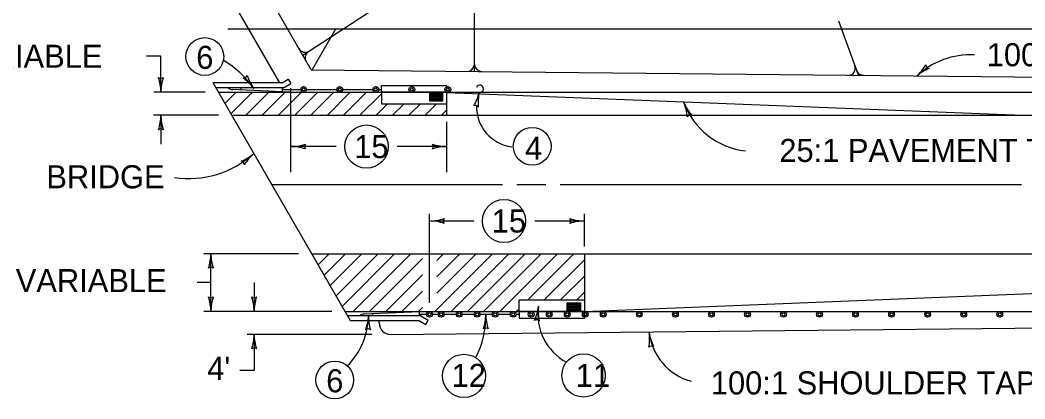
# Model space of a CAD drawing. Extents: x 999.7 to 1036.4, y 999.4 to 1022.7.
# Drawn here: x 1011.07 to 1019.78, y 1012.54 to 1015.82 of the extents above; entities that cross this region are included whole.
import ezdxf

# ---------------------------------------------------------------- set-up
doc = ezdxf.new("R2010")
doc.units = 0
for name, color, linetype in [('Level 1', 7, 'Continuous'), ('Level 40', 7, 'Continuous'), ('Level 5', 7, 'Continuous')]:
    doc.layers.add(name, color=color, linetype=linetype)

msp = doc.modelspace()

# ---------------------------------------------------------------- linework, layer by layer
at = {"layer": 'Level 1'}
for p, q in [((1013.32, 1015.2817), (1011.9133, 1017.7167)), ((1013.5933, 1015.3933), (1012.53, 1017.2367)), ((1013.5199, 1015.52), (1014.4788, 1016.1458)), ((1015.0084, 1015.3794), (1015.0084, 1016.0919)), ((1018.3378, 1015.3467), (1018.1668, 1015.8165)), ((1012.8692, 1015.75), (1032.6708, 1015.75)), ((1013.1817, 1015.75), (1032.9833, 1015.75)), ((1013.6017, 1015.3933), (1013.8067, 1015.75)), ((1013.8067, 1015.75), (1033.6083, 1015.75)), ((1013.5933, 1015.3933), (1023.09, 1015.3)), ((1013.935, 1013.2167), (1012.7417, 1015.2817)), ((1014.2017, 1015.2583), (1014.7683, 1015.2583)), ((1014.2017, 1015.2), (1014.2017, 1015.2583)), ((1014.7683, 1015.2473), (1014.7683, 1015.2583)), ((1012.79, 1015.2), (1033.6083, 1015.2)), ((1012.845, 1015.1033), (1012.9417, 1015.2)), ((1012.8967, 1015.0133), (1013.0833, 1015.2)), ((1013.4685, 1015.1986), (1012.9068, 1015.2236)), ((1012.9851, 1015.2203), (1012.9851, 1015.2386)), ((1013.025, 1015), (1013.225, 1015.2)), ((1013.1667, 1015), (1013.3667, 1015.2)), ((1013.3083, 1015), (1013.5083, 1015.2)), ((1013.34, 1015.2233), (1013.5067, 1015.2233)), ((1013.45, 1015), (1013.65, 1015.2)), ((1013.5483, 1015.2233), (1013.82, 1015.2233)), ((1013.59, 1015), (1013.79, 1015.2)), ((1013.7336, 1015), (1013.9317, 1015.2)), ((1013.8617, 1015.2233), (1014.1317, 1015.2233)), ((1013.8733, 1015), (1014.0733, 1015.2)), ((1014.015, 1015), (1014.2017, 1015.1867)), ((1014.1746, 1015.2233), (1014.2017, 1015.2233)), ((1014.7683, 1015.2), (1014.2017, 1015.2)), ((1014.7683, 1015.2), (1014.2017, 1015.2)), ((1014.2017, 1015.2), (1014.2017, 1015.1)), ((1014.735, 1015.2), (1014.62, 1015.2)), ((1014.62, 1015.2), (1014.62, 1015.125)), ((1014.735, 1015.125), (1014.735, 1015.2)), ((1014.7683, 1015.2), (1014.7683, 1015.2009)), ((1014.7683, 1015), (1014.7683, 1015.2)), ((1014.7683, 1015.1983), (1019.7617, 1015)), ((1014.1567, 1015), (1014.25, 1015.0933)), ((1014.1567, 1015), (1014.25, 1015.0933)), ((1014.2017, 1015.1), (1014.7683, 1015.1)), ((1014.2983, 1015), (1014.3983, 1015.1)), ((1014.44, 1015), (1014.54, 1015.1)), ((1014.58, 1015), (1014.68, 1015.1)), ((1014.62, 1015.125), (1014.735, 1015.125)), ((1012.905, 1015), (1033.6083, 1015)), ((1014.7217, 1015), (1014.7683, 1015.0467)), ((1013.5983, 1013.8), (1033.6083, 1013.8)), ((1013.6533, 1013.7033), (1013.75, 1013.8)), ((1013.705, 1013.6133), (1013.8917, 1013.8)), ((1013.7583, 1013.5233), (1014.0333, 1013.8)), ((1013.81, 1013.4333), (1014.175, 1013.8)), ((1013.8617, 1013.3433), (1014.3167, 1013.8)), ((1013.9583, 1013.3), (1014.4583, 1013.8)), ((1014.665, 1013.3), (1015.165, 1013.8)), ((1014.6825, 1013.4577), (1015.0233, 1013.8)), ((1014.6825, 1013.5994), (1014.8817, 1013.8)), ((1014.6825, 1013.7415), (1014.74, 1013.8)), ((1014.8067, 1013.3), (1015.3067, 1013.8)), ((1014.9483, 1013.3), (1015.4483, 1013.8)), ((1015.0883, 1013.3), (1015.5883, 1013.8)), ((1015.23, 1013.3), (1015.73, 1013.8)), ((1015.4717, 1013.4), (1015.8717, 1013.8)), ((1015.9617, 1013.8), (1015.9617, 1013.3)), ((1015.9617, 1013.3), (1028.4617, 1013.8)), ((1014.0983, 1013.3), (1014.5575, 1013.7592)), ((1015.6133, 1013.4), (1015.9617, 1013.7467)), ((1014.2383, 1013.2967), (1014.5575, 1013.6158)), ((1015.755, 1013.4), (1015.9617, 1013.605)), ((1012.7233, 1013.55), (1012.6033, 1013.55)), ((1014.38, 1013.2983), (1014.5575, 1013.4744)), ((1015.8967, 1013.4), (1015.9617, 1013.465)), ((1015.395, 1013.4), (1015.9617, 1013.4)), ((1015.395, 1013.3), (1015.395, 1013.4)), ((1015.8117, 1013.375), (1015.9283, 1013.375)), ((1015.8117, 1013.3), (1015.8117, 1013.375)), ((1015.9283, 1013.375), (1015.9283, 1013.3)), ((1013.8867, 1013.3), (1014.6067, 1013.3)), ((1014.6083, 1013.3), (1014.0467, 1013.275)), ((1014.125, 1013.2783), (1014.125, 1013.26)), ((1014.5233, 1013.3), (1014.5575, 1013.3333)), ((1014.5317, 1013.275), (1014.5983, 1013.275)), ((1014.6067, 1013.3), (1024.06, 1013.3)), ((1014.6417, 1013.275), (1014.6983, 1013.275)), ((1014.74, 1013.275), (1014.855, 1013.275)), ((1014.8967, 1013.275), (1015.0117, 1013.275)), ((1015.0533, 1013.275), (1015.1667, 1013.275)), ((1015.21, 1013.275), (1015.3233, 1013.275)), ((1015.3667, 1013.275), (1015.395, 1013.275)), ((1015.3717, 1013.3), (1015.395, 1013.3217)), ((1015.9617, 1013.3), (1015.395, 1013.3)), ((1015.9617, 1013.3), (1015.395, 1013.3)), ((1015.395, 1013.3), (1015.395, 1013.2417)), ((1015.9283, 1013.3), (1015.8117, 1013.3)), ((1015.9617, 1013.2983), (1015.9617, 1013.2417)), ((1014.5317, 1013.2167), (1013.935, 1013.2167)), ((1014.1817, 1013.2), (1014.1817, 1013.2167)), ((1014.2817, 1013.0983), (1024.2817, 1013.2)), ((1015.395, 1013.2417), (1015.9617, 1013.2417)), ((1014.1817, 1013.1167), (1014.1817, 1013.1167))]:
    msp.add_line(p, q, dxfattribs=at)
for points in [[(1014.6267, 1015.175), (1014.635, 1015.175), (1014.635, 1015.1917), (1014.6267, 1015.1917), (1014.6267, 1015.175)], [(1014.6267, 1015.1533), (1014.635, 1015.1533), (1014.635, 1015.17), (1014.6267, 1015.17), (1014.6267, 1015.1533)], [(1014.64, 1015.175), (1014.6483, 1015.175), (1014.6483, 1015.1917), (1014.64, 1015.1917), (1014.64, 1015.175)], [(1014.64, 1015.1533), (1014.6483, 1015.1533), (1014.6483, 1015.17), (1014.64, 1015.17), (1014.64, 1015.1533)], [(1014.6533, 1015.175), (1014.6617, 1015.175), (1014.6617, 1015.1917), (1014.6533, 1015.1917), (1014.6533, 1015.175)], [(1014.6533, 1015.1533), (1014.6617, 1015.1533), (1014.6617, 1015.17), (1014.6533, 1015.17), (1014.6533, 1015.1533)], [(1014.6667, 1015.175), (1014.675, 1015.175), (1014.675, 1015.1917), (1014.6667, 1015.1917), (1014.6667, 1015.175)], [(1014.6667, 1015.1533), (1014.675, 1015.1533), (1014.675, 1015.17), (1014.6667, 1015.17), (1014.6667, 1015.1533)], [(1014.68, 1015.175), (1014.6883, 1015.175), (1014.6883, 1015.1917), (1014.68, 1015.1917), (1014.68, 1015.175)], [(1014.68, 1015.1533), (1014.6883, 1015.1533), (1014.6883, 1015.17), (1014.68, 1015.17), (1014.68, 1015.1533)], [(1014.6933, 1015.175), (1014.7017, 1015.175), (1014.7017, 1015.1917), (1014.6933, 1015.1917), (1014.6933, 1015.175)], [(1014.6933, 1015.1533), (1014.7017, 1015.1533), (1014.7017, 1015.17), (1014.6933, 1015.17), (1014.6933, 1015.1533)], [(1014.7083, 1015.175), (1014.7167, 1015.175), (1014.7167, 1015.1917), (1014.7083, 1015.1917), (1014.7083, 1015.175)], [(1014.7083, 1015.1533), (1014.7167, 1015.1533), (1014.7167, 1015.17), (1014.7083, 1015.17), (1014.7083, 1015.1533)], [(1014.7217, 1015.175), (1014.73, 1015.175), (1014.73, 1015.1917), (1014.7217, 1015.1917), (1014.7217, 1015.175)], [(1014.7217, 1015.175), (1014.73, 1015.175), (1014.73, 1015.1917), (1014.7217, 1015.1917), (1014.7217, 1015.175)], [(1014.7217, 1015.1533), (1014.73, 1015.1533), (1014.73, 1015.17), (1014.7217, 1015.17), (1014.7217, 1015.1533)], [(1014.7217, 1015.1533), (1014.73, 1015.1533), (1014.73, 1015.17), (1014.7217, 1015.17), (1014.7217, 1015.1533)], [(1014.6267, 1015.1317), (1014.635, 1015.1317), (1014.635, 1015.1483), (1014.6267, 1015.1483), (1014.6267, 1015.1317)], [(1014.64, 1015.1317), (1014.6483, 1015.1317), (1014.6483, 1015.1483), (1014.64, 1015.1483), (1014.64, 1015.1317)], [(1014.6533, 1015.1317), (1014.6617, 1015.1317), (1014.6617, 1015.1483), (1014.6533, 1015.1483), (1014.6533, 1015.1317)], [(1014.6667, 1015.1317), (1014.675, 1015.1317), (1014.675, 1015.1483), (1014.6667, 1015.1483), (1014.6667, 1015.1317)], [(1014.68, 1015.1317), (1014.6883, 1015.1317), (1014.6883, 1015.1483), (1014.68, 1015.1483), (1014.68, 1015.1317)], [(1014.6933, 1015.1317), (1014.7017, 1015.1317), (1014.7017, 1015.1483), (1014.6933, 1015.1483), (1014.6933, 1015.1317)], [(1014.7083, 1015.1317), (1014.7167, 1015.1317), (1014.7167, 1015.1483), (1014.7083, 1015.1483), (1014.7083, 1015.1317)], [(1014.7217, 1015.1317), (1014.73, 1015.1317), (1014.73, 1015.1483), (1014.7217, 1015.1483), (1014.7217, 1015.1317)], [(1014.7217, 1015.1317), (1014.73, 1015.1317), (1014.73, 1015.1483), (1014.7217, 1015.1483), (1014.7217, 1015.1317)], [(1013.2517, 1014.4), (1015.2517, 1014.4)], [(1015.3767, 1014.4), (1015.6267, 1014.4)], [(1015.7517, 1014.4), (1019.7517, 1014.4)], [(1015.8183, 1013.3667), (1015.8267, 1013.3667), (1015.8267, 1013.35), (1015.8183, 1013.35), (1015.8183, 1013.3667)], [(1015.8183, 1013.345), (1015.8267, 1013.345), (1015.8267, 1013.3283), (1015.8183, 1013.3283), (1015.8183, 1013.345)], [(1015.8317, 1013.3667), (1015.84, 1013.3667), (1015.84, 1013.35), (1015.8317, 1013.35), (1015.8317, 1013.3667)], [(1015.8317, 1013.345), (1015.84, 1013.345), (1015.84, 1013.3283), (1015.8317, 1013.3283), (1015.8317, 1013.345)], [(1015.845, 1013.3667), (1015.8533, 1013.3667), (1015.8533, 1013.35), (1015.845, 1013.35), (1015.845, 1013.3667)], [(1015.845, 1013.345), (1015.8533, 1013.345), (1015.8533, 1013.3283), (1015.845, 1013.3283), (1015.845, 1013.345)], [(1015.8583, 1013.3667), (1015.8667, 1013.3667), (1015.8667, 1013.35), (1015.8583, 1013.35), (1015.8583, 1013.3667)], [(1015.8583, 1013.345), (1015.8667, 1013.345), (1015.8667, 1013.3283), (1015.8583, 1013.3283), (1015.8583, 1013.345)], [(1015.8733, 1013.3667), (1015.8817, 1013.3667), (1015.8817, 1013.35), (1015.8733, 1013.35), (1015.8733, 1013.3667)], [(1015.8733, 1013.345), (1015.8817, 1013.345), (1015.8817, 1013.3283), (1015.8733, 1013.3283), (1015.8733, 1013.345)], [(1015.8867, 1013.3667), (1015.895, 1013.3667), (1015.895, 1013.35), (1015.8867, 1013.35), (1015.8867, 1013.3667)], [(1015.8867, 1013.345), (1015.895, 1013.345), (1015.895, 1013.3283), (1015.8867, 1013.3283), (1015.8867, 1013.345)], [(1015.9, 1013.3667), (1015.9083, 1013.3667), (1015.9083, 1013.35), (1015.9, 1013.35), (1015.9, 1013.3667)], [(1015.9, 1013.345), (1015.9083, 1013.345), (1015.9083, 1013.3283), (1015.9, 1013.3283), (1015.9, 1013.345)], [(1015.9133, 1013.3667), (1015.9217, 1013.3667), (1015.9217, 1013.35), (1015.9133, 1013.35), (1015.9133, 1013.3667)], [(1015.9133, 1013.3667), (1015.9217, 1013.3667), (1015.9217, 1013.35), (1015.9133, 1013.35), (1015.9133, 1013.3667)], [(1015.9133, 1013.345), (1015.9217, 1013.345), (1015.9217, 1013.3283), (1015.9133, 1013.3283), (1015.9133, 1013.345)], [(1015.9133, 1013.345), (1015.9217, 1013.345), (1015.9217, 1013.3283), (1015.9133, 1013.3283), (1015.9133, 1013.345)], [(1015.8183, 1013.3233), (1015.8267, 1013.3233), (1015.8267, 1013.3067), (1015.8183, 1013.3067), (1015.8183, 1013.3233)], [(1015.8317, 1013.3233), (1015.84, 1013.3233), (1015.84, 1013.3067), (1015.8317, 1013.3067), (1015.8317, 1013.3233)], [(1015.845, 1013.3233), (1015.8533, 1013.3233), (1015.8533, 1013.3067), (1015.845, 1013.3067), (1015.845, 1013.3233)], [(1015.8583, 1013.3233), (1015.8667, 1013.3233), (1015.8667, 1013.3067), (1015.8583, 1013.3067), (1015.8583, 1013.3233)], [(1015.8733, 1013.3233), (1015.8817, 1013.3233), (1015.8817, 1013.3067), (1015.8733, 1013.3067), (1015.8733, 1013.3233)], [(1015.8867, 1013.3233), (1015.895, 1013.3233), (1015.895, 1013.3067), (1015.8867, 1013.3067), (1015.8867, 1013.3233)], [(1015.9, 1013.3233), (1015.9083, 1013.3233), (1015.9083, 1013.3067), (1015.9, 1013.3067), (1015.9, 1013.3233)], [(1015.9133, 1013.3233), (1015.9217, 1013.3233), (1015.9217, 1013.3067), (1015.9133, 1013.3067), (1015.9133, 1013.3233)], [(1015.9133, 1013.3233), (1015.9217, 1013.3233), (1015.9217, 1013.3067), (1015.9133, 1013.3067), (1015.9133, 1013.3233)]]:
    msp.add_lwpolyline(points, dxfattribs=at)
for centre, radius in [((1013.5278, 1015.2241), 0.025), ((1013.5278, 1015.2241), 0.0125), ((1013.8403, 1015.2241), 0.025), ((1013.8403, 1015.2241), 0.0125), ((1014.1528, 1015.2241), 0.025), ((1014.1528, 1015.2241), 0.0125), ((1014.4653, 1015.2241), 0.025), ((1014.4653, 1015.2241), 0.0125), ((1014.7778, 1015.2241), 0.025), ((1014.7778, 1015.2241), 0.0125), ((1014.6195, 1013.2743), 0.025), ((1014.6195, 1013.2743), 0.0125), ((1014.7195, 1013.2743), 0.025), ((1014.7195, 1013.2743), 0.0125), ((1014.8758, 1013.2743), 0.025), ((1014.8758, 1013.2743), 0.0125), ((1015.032, 1013.2743), 0.025), ((1015.032, 1013.2743), 0.0125), ((1015.1883, 1013.2743), 0.025), ((1015.1883, 1013.2743), 0.0125), ((1015.3445, 1013.2743), 0.025), ((1015.3445, 1013.2743), 0.0125), ((1015.5008, 1013.2743), 0.025), ((1015.5008, 1013.2743), 0.0125), ((1015.657, 1013.2743), 0.025), ((1015.657, 1013.2743), 0.0125), ((1015.8133, 1013.2743), 0.025), ((1015.8133, 1013.2743), 0.0125), ((1015.9695, 1013.2743), 0.025), ((1015.9695, 1013.2743), 0.0125), ((1016.1258, 1013.2743), 0.025), ((1016.1258, 1013.2743), 0.0125), ((1016.4383, 1013.2743), 0.025), ((1016.4383, 1013.2743), 0.0125), ((1016.7508, 1013.2743), 0.025), ((1016.7508, 1013.2743), 0.0125), ((1017.0633, 1013.2743), 0.025), ((1017.0633, 1013.2743), 0.0125), ((1017.3758, 1013.2743), 0.025), ((1017.3758, 1013.2743), 0.0125), ((1017.6883, 1013.2743), 0.025), ((1017.6883, 1013.2743), 0.0125), ((1018.0008, 1013.2743), 0.025), ((1018.0008, 1013.2743), 0.0125), ((1018.3133, 1013.2743), 0.025), ((1018.3133, 1013.2743), 0.0125), ((1018.6258, 1013.2743), 0.025), ((1018.6258, 1013.2743), 0.0125), ((1018.9383, 1013.2743), 0.025), ((1018.9383, 1013.2743), 0.0125), ((1019.2508, 1013.2743), 0.025), ((1019.2508, 1013.2743), 0.0125), ((1019.5633, 1013.2743), 0.025), ((1019.5633, 1013.2743), 0.0125)]:
    msp.add_circle(centre, radius, dxfattribs=at)
for centre, radius, start, end in [((1013.5413, 1015.6086), 0.0625, 209.97865, 303.12911), ((1013.6039, 1015.5002), 0.0625, 123.12911, 209.97865), ((1019.3077, 1014.8453), 0.6781, 86.87112, 133.35122), ((1014.9452, 1015.4434), 0.0633, 270.72255, 359.27745), ((1015.0731, 1015.4439), 0.0646, 182.25149, 270.45134), ((1018.248, 1015.4094), 0.0634, 273.19197, 20.28517), ((1018.5833, 1015.635), 0.3937, 311.10962, 329.77841), ((1018.955, 1015.4367), 0.0315, 179.88422, 262.00091), ((1013.007, 1015.3526), 0.0315, 265.20628, 347.32298), ((1013.4134, 1015.4636), 0.3937, 197.42879, 216.09757), ((1018.3809, 1015.407), 0.0603, 199.04307, 272.80896), ((1019.1011, 1015.0417), 0.3937, 112.45678, 131.10351), ((1012.7771, 1014.9997), 0.3937, 36.10369, 54.75042), ((1015.0552, 1015.23), 0.031, 271.89784, 157.65859), ((1018.5833, 1015.635), 0.3937, 311.0974, 311.10962), ((1012.9167, 1015.2917), 0.0691, 230.53666, 267.64038), ((1013.4134, 1015.4636), 0.3937, 216.09757, 216.1098), ((1012.8378, 1014.9661), 0.3937, 292.18752, 310.83425), ((1013.3527, 1014.3703), 0.3937, 130.84036, 149.50914), ((1013.3527, 1014.3703), 0.3937, 130.82813, 130.84036), ((1012.9819, 1014.5703), 0.0315, 359.61496, 81.73165), ((1012.3324, 1013.8), 0.3909, 341.34716, 359.99389), ((1013.1143, 1013.8), 0.3909, 179.98778, 180), ((1013.1143, 1013.8), 0.3909, 180, 198.66878), ((1012.7233, 1013.6513), 0.0313, 48.7746, 130.89129), ((1012.7234, 1013.4487), 0.0313, 228.7746, 310.89129), ((1012.3324, 1013.3), 0.3909, 0, 18.66878), ((1013.1143, 1013.3), 0.3909, 161.34716, 179.99389), ((1012.3324, 1013.3), 0.3909, 359.98778, 0), ((1014.0566, 1013.2069), 0.0691, 92.35962, 129.46334), ((1014.282, 1013.1993), 0.1, 180, 270)]:
    msp.add_arc(centre, radius, start, end, dxfattribs=at)
msp.add_spline([(1012.6267, 1017.07), (1013.3567, 1017.065), (1014.5917, 1017.025), (1015.8283, 1016.965), (1017.0583, 1016.8817), (1018.2883, 1016.7683), (1019.52, 1016.635), (1020.7417, 1016.4767), (1021.9683, 1016.2933), (1023.1833, 1016.0917), (1024.9483, 1015.7533)], degree=3, dxfattribs=at)
at = {"layer": 'Level 40'}
for p, q in [((1013.34, 1015.2817), (1012.7417, 1015.2817)), ((1013.34, 1015.2817), (1013.3933, 1015.3133)), ((1013.3517, 1015.2383), (1013.4167, 1015.275)), ((1013.3933, 1015.3133), (1013.4167, 1015.275)), ((1013.3517, 1015.2383), (1012.7683, 1015.2383)), ((1013.34, 1015.2383), (1013.34, 1015.2)), ((1014.5433, 1013.26), (1013.91, 1013.26)), ((1014.5317, 1013.26), (1014.5317, 1013.3)), ((1014.5317, 1013.2967), (1014.5317, 1013.3)), ((1014.5433, 1013.26), (1014.6083, 1013.2233)), ((1014.5317, 1013.2167), (1014.5867, 1013.185)), ((1014.5867, 1013.185), (1014.6083, 1013.2233))]:
    msp.add_line(p, q, dxfattribs=at)
at = {"layer": 'Level 5'}
for p, q in [((1012.29, 1015.5117), (1012.165, 1015.5117)), ((1012.29, 1015.2), (1012.29, 1015.5117)), ((1012.6734, 1015.2), (1012.2283, 1015.2)), ((1013.4167, 1014.5065), (1013.4167, 1015.2346)), ((1012.789, 1015), (1012.2267, 1015)), ((1012.29, 1015), (1012.29, 1014.75)), ((1014.7695, 1014.5065), (1014.7695, 1014.9416)), ((1013.8098, 1014.7282), (1013.4278, 1014.7282)), ((1014.7695, 1014.7282), (1014.3388, 1014.7282)), ((1014.62, 1013.3751), (1014.62, 1014.145)), ((1015.9617, 1013.8617), (1015.9617, 1014.145)), ((1015.002, 1014.0833), (1014.62, 1014.0833)), ((1015.9617, 1014.0833), (1015.5309, 1014.0833)), ((1013.4824, 1013.8), (1012.6617, 1013.8)), ((1012.7233, 1013.3), (1012.7233, 1013.8)), ((1013.0983, 1013.55), (1013.0983, 1013.3)), ((1013.7713, 1013.3), (1012.6617, 1013.3)), ((1014.1201, 1013.1), (1013.0367, 1013.1)), ((1013.0983, 1013.1), (1013.0983, 1012.7867)), ((1013.0983, 1012.7867), (1012.9733, 1012.7867))]:
    msp.add_line(p, q, dxfattribs=at)
for centre, radius in [((1012.6703, 1015.5088), 0.1639), ((1014.0725, 1014.728), 0.1875), ((1015.5093, 1014.7309), 0.1639), ((1015.2647, 1014.0831), 0.1875), ((1014.918, 1012.7407), 0.1875), ((1015.9545, 1012.7448), 0.1875), ((1013.7974, 1012.7052), 0.1639)]:
    msp.add_circle(centre, radius, dxfattribs=at)
for centre, radius, start, end in [((1012.4006, 1014.7457), 0.8478, 34.97307, 59.48694), ((1012.29, 1015.3497), 0.0315, 228.7746, 310.89129), ((1011.8963, 1015.2), 0.3938, 0, 18.66878), ((1012.6837, 1015.2), 0.3938, 161.34716, 179.99389), ((1011.8963, 1015.2), 0.3938, 359.98778, 0), ((1014.6664, 1015.2867), 0.3938, 328.46295, 347.10968), ((1015.4341, 1015.1111), 0.3938, 167.11579, 185.78458), ((1015.4341, 1015.1111), 0.3938, 167.10357, 167.11579), ((1015.0168, 1015.053), 0.0315, 35.89039, 118.00708), ((1015.3745, 1015.0727), 0.3479, 178.3837, 263.0001), ((1017.1906, 1015.2575), 0.3937, 201.77047, 201.7827), ((1017.4264, 1015.3265), 0.6387, 199.67683, 263.93213), ((1017.1906, 1015.2575), 0.3937, 201.7827, 220.45148), ((1016.4593, 1014.9653), 0.3937, 3.12986, 21.77659), ((1011.8963, 1015), 0.3938, 341.34716, 359.99389), ((1012.6837, 1015), 0.3938, 179.98778, 180), ((1012.6837, 1015), 0.3938, 180, 198.66878), ((1016.8804, 1014.9724), 0.0315, 70.55729, 152.67399), ((1012.29, 1014.8503), 0.0315, 48.7746, 130.89129), ((1013.4164, 1015.122), 0.3938, 270, 288.66878), ((1013.5661, 1014.7282), 0.0315, 138.7746, 220.89129), ((1014.6198, 1014.7282), 0.0315, 318.7746, 40.89129), ((1014.7695, 1015.122), 0.3937, 251.34716, 269.99389), ((1012.5284, 1015.2985), 0.8478, 261.76811, 311.96486), ((1013.4164, 1015.122), 0.3938, 269.98778, 270), ((1013.4164, 1014.3345), 0.3938, 71.34716, 89.99389), ((1014.7695, 1014.3345), 0.3937, 90, 108.66878), ((1014.7695, 1014.3345), 0.3937, 89.98778, 90), ((1014.62, 1014.4771), 0.3938, 269.98778, 270), ((1014.62, 1014.4771), 0.3938, 270, 288.66878), ((1014.62, 1013.6896), 0.3938, 71.34716, 89.99389), ((1014.7697, 1014.0833), 0.0315, 138.7746, 220.89129), ((1015.8119, 1014.0834), 0.0315, 318.7746, 40.89129), ((1015.9617, 1013.6896), 0.3937, 90, 108.66878), ((1015.9617, 1014.4771), 0.3937, 251.34716, 269.99389), ((1015.9617, 1013.6896), 0.3937, 89.98778, 90), ((1013.0984, 1013.4497), 0.0315, 228.7746, 310.89129), ((1012.7046, 1013.3), 0.3938, 0, 18.66878), ((1013.4921, 1013.3), 0.3938, 161.34716, 179.99389), ((1015.1735, 1013.3893), 0.3937, 334.77066, 353.41739), ((1016.0313, 1013.2736), 0.4719, 171.39708, 241.46503), ((1015.9558, 1013.2991), 0.3937, 173.42351, 192.09229), ((1015.9558, 1013.2991), 0.3937, 173.41128, 173.42351), ((1012.7046, 1013.3), 0.3938, 359.98778, 0), ((1013.4475, 1013.2772), 0.6429, 315.48806, 358.96524), ((1013.6967, 1013.2774), 0.3937, 339.62017, 358.2669), ((1014.4838, 1013.2537), 0.3937, 178.27301, 196.94179), ((1014.4838, 1013.2537), 0.3937, 178.26079, 178.27301), ((1014.3657, 1013.2484), 0.7413, 331.93243, 1.94971), ((1014.7128, 1013.2737), 0.3938, 341.34716, 359.99389), ((1015.5003, 1013.2737), 0.3938, 179.98778, 180), ((1015.5003, 1013.2737), 0.3938, 180, 198.66878), ((1015.5475, 1013.1954), 0.0315, 42.1981, 124.3148), ((1012.7046, 1013.1), 0.3938, 341.34716, 359.99389), ((1013.4921, 1013.1), 0.3938, 179.98778, 180), ((1013.4921, 1013.1), 0.3938, 180, 198.66878), ((1014.0857, 1013.1159), 0.0315, 47.04761, 129.1643), ((1015.1065, 1013.1239), 0.0315, 48.7746, 130.89129), ((1016.1338, 1013.0646), 0.3938, 348.9418, 7.58853), ((1017.0198, 1013.175), 0.4991, 186.71564, 254.60216), ((1016.9144, 1013.1687), 0.3938, 187.59464, 206.26343), ((1016.9144, 1013.1687), 0.3938, 187.58242, 187.59464), ((1016.5438, 1012.9682), 0.0315, 56.36924, 138.48594), ((1013.0983, 1012.9503), 0.0315, 48.7746, 130.89129)]:
    msp.add_arc(centre, radius, start, end, dxfattribs=at)

# ---------------------------------------------------------------- texts
for s, p in [('10 VARIABLE ', (1010.1033, 1015.4117)), ('6', (1012.5962, 1015.4019)), ('100:1 SHOULDER TAPER', (1019.4507, 1015.4246)), ('15', (1013.9662, 1014.6282)), ('4', (1015.4475, 1014.6141)), ('25:1 PAVEMENT TAPER', (1017.6522, 1014.595)), ('BRIDGE', (1011.2967, 1014.3667)), ('15', (1015.1583, 1013.9833)), ('10 VARIABLE ', (1010.6599, 1013.4666)), ("4'", (1012.6917, 1012.7061)), ('12', (1014.81, 1012.645)), ('11', (1015.8867, 1012.645)), ('6', (1013.7233, 1012.5983)), ('100:1 SHOULDER TAPER', (1017.0583, 1012.58))]:
    msp.add_text(s, height=0.2, dxfattribs=at).set_placement(p)

doc.saveas('drawing.dxf')
